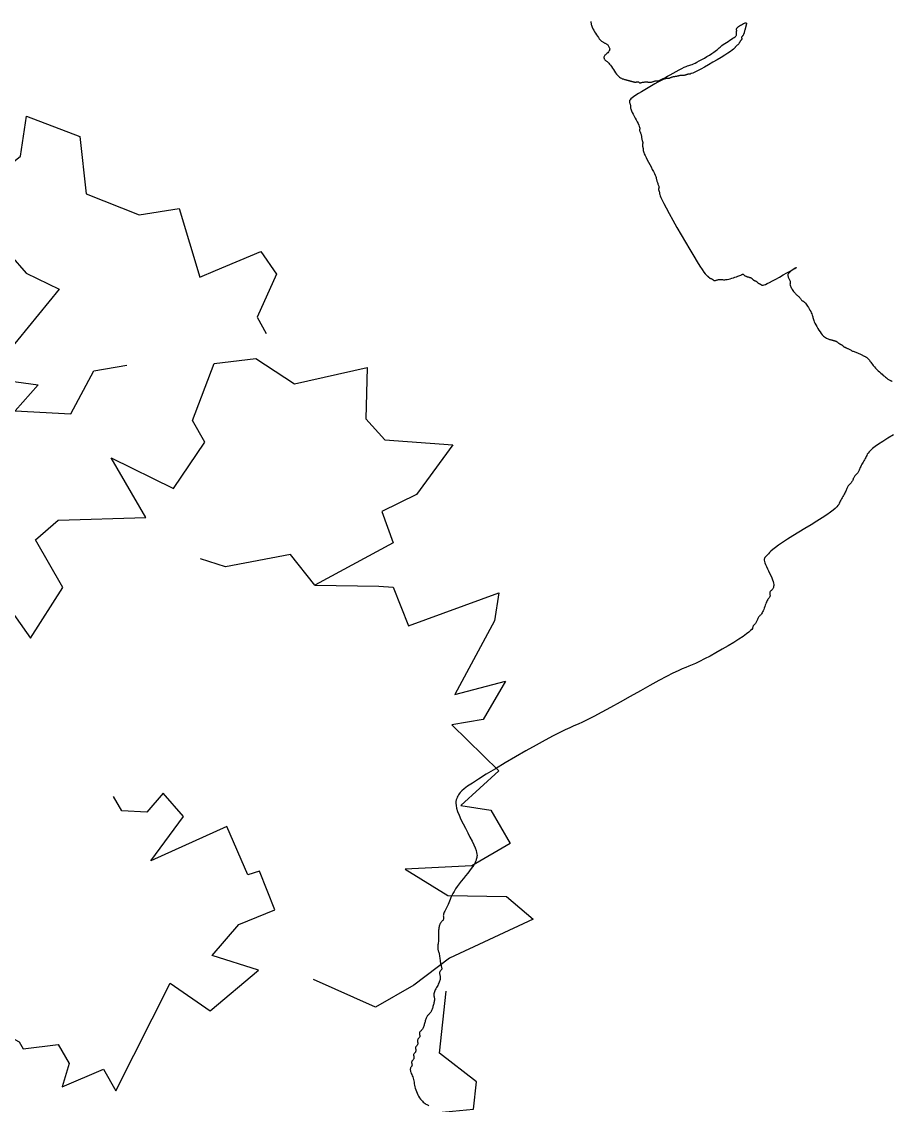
# Model space of a CAD drawing. Header units: metres. Extents: x 99558 to 100592, y 49739 to 50255.
# Drawn here: x 100021.167 to 100022.485, y 50071.52 to 50073.16 of the extents above; entities that cross this region are included whole.
import ezdxf

# ---------------------------------------------------------------- set-up
doc = ezdxf.new("R2010")
doc.units = ezdxf.units.M
doc.header["$MEASUREMENT"] = 0
doc.layers.add('Vegetation', color=100, linetype='Continuous')

# ---------------------------------------------------------------- blocks, each defined once
blk = doc.blocks.new('TREE-01')
for points in [[(-3.451, 79.751), (-3.942, 79.742), (-4.387, 79.726), (-4.773, 79.704), (-5.087, 79.677), (-5.336, 79.643), (-5.531, 79.605), (-5.681, 79.563), (-5.797, 79.518), (-5.889, 79.47), (-5.966, 79.421), (-6.04, 79.371), (-6.118, 79.321), (-6.2, 79.271), (-6.286, 79.221), (-6.373, 79.171), (-6.461, 79.121), (-6.546, 79.071), (-6.629, 79.021), (-6.707, 78.971), (-6.779, 78.922), (-6.846, 78.872), (-6.907, 78.825), (-6.965, 78.78), (-7.02, 78.738), (-7.073, 78.7), (-7.124, 78.666), (-7.174, 78.638), (-7.224, 78.616), (-7.274, 78.599), (-7.324, 78.584), (-7.374, 78.572), (-7.424, 78.559), (-7.474, 78.544), (-7.524, 78.527), (-7.574, 78.505), (-7.624, 78.477), (-7.674, 78.444), (-7.724, 78.409), (-7.774, 78.372), (-7.824, 78.334), (-7.874, 78.299), (-7.924, 78.266), (-7.974, 78.238), (-8.024, 78.216), (-8.074, 78.199), (-8.124, 78.184), (-8.174, 78.172), (-8.224, 78.159), (-8.274, 78.145), (-8.324, 78.127), (-8.375, 78.105), (-8.425, 78.077), (-8.476, 78.044), (-8.528, 78.005), (-8.583, 77.963), (-8.641, 77.918), (-8.703, 77.871), (-8.769, 77.822), (-8.841, 77.772), (-8.919, 77.722), (-9.002, 77.672), (-9.088, 77.622), (-9.175, 77.572), (-9.262, 77.522), (-9.348, 77.472), (-9.431, 77.422), (-9.508, 77.372), (-9.582, 77.322), (-9.661, 77.273), (-9.755, 77.225), (-9.875, 77.18), (-10.033, 77.138), (-10.24, 77.1), (-10.506, 77.067), (-10.843, 77.039), (-11.255, 77.017), (-11.729, 76.999), (-12.246, 76.985), (-12.785, 76.972), (-13.328, 76.959), (-13.854, 76.945), (-14.344, 76.927), (-14.778, 76.905), (-15.142, 76.878), (-15.44, 76.845), (-15.68, 76.809), (-15.87, 76.772), (-16.02, 76.735), (-16.138, 76.699), (-16.233, 76.667), (-16.312, 76.639), (-16.384, 76.616), (-16.45, 76.595), (-16.509, 76.571), (-16.562, 76.539), (-16.609, 76.494), (-16.65, 76.433), (-16.684, 76.349), (-16.712, 76.239), (-16.735, 76.1), (-16.752, 75.936), (-16.766, 75.755), (-16.779, 75.564), (-16.792, 75.37), (-16.806, 75.18), (-16.824, 75.001), (-16.846, 74.839), (-16.874, 74.702), (-16.907, 74.586), (-16.945, 74.491), (-16.988, 74.414), (-17.033, 74.353), (-17.08, 74.305), (-17.129, 74.268), (-17.179, 74.24), (-17.229, 74.217), (-17.278, 74.2), (-17.326, 74.186), (-17.371, 74.173), (-17.413, 74.16), (-17.451, 74.146), (-17.485, 74.128), (-17.513, 74.106), (-17.535, 74.078), (-17.552, 74.046), (-17.567, 74.01), (-17.58, 73.973), (-17.592, 73.936), (-17.607, 73.9), (-17.624, 73.868), (-17.646, 73.84), (-17.674, 73.817), (-17.709, 73.799), (-17.749, 73.782), (-17.796, 73.765), (-17.849, 73.744), (-17.909, 73.718), (-17.975, 73.684), (-18.046, 73.64), (-18.124, 73.584), (-18.207, 73.519), (-18.293, 73.448), (-18.38, 73.373), (-18.467, 73.299), (-18.553, 73.227), (-18.636, 73.162), (-18.713, 73.107), (-18.786, 73.062), (-18.852, 73.028), (-18.914, 73.002), (-18.972, 72.982), (-19.027, 72.964), (-19.079, 72.947), (-19.13, 72.929), (-19.18, 72.907), (-19.23, 72.879), (-19.28, 72.846), (-19.33, 72.811), (-19.381, 72.773), (-19.431, 72.736), (-19.481, 72.7), (-19.531, 72.668), (-19.581, 72.64), (-19.631, 72.618), (-19.68, 72.6), (-19.727, 72.586), (-19.772, 72.573), (-19.814, 72.561), (-19.853, 72.546), (-19.886, 72.529), (-19.914, 72.507), (-19.938, 72.479), (-19.967, 72.446), (-20.014, 72.411), (-20.089, 72.373), (-20.205, 72.336), (-20.374, 72.301), (-20.606, 72.268), (-20.915, 72.24), (-21.305, 72.218), (-21.762, 72.203), (-22.264, 72.193), (-22.791, 72.19), (-23.32, 72.193), (-23.832, 72.203), (-24.304, 72.218), (-24.717, 72.24), (-25.056, 72.268), (-25.341, 72.301), (-25.6, 72.336), (-25.859, 72.373), (-26.147, 72.411), (-26.49, 72.446), (-26.915, 72.479), (-27.452, 72.507), (-28.115, 72.529), (-28.882, 72.546), (-29.717, 72.561), (-30.587, 72.573), (-31.456, 72.586), (-32.292, 72.6), (-33.058, 72.618), (-33.722, 72.64), (-34.259, 72.668), (-34.694, 72.7), (-35.062, 72.736), (-35.398, 72.773), (-35.736, 72.811), (-36.114, 72.846), (-36.564, 72.879), (-37.124, 72.907), (-37.815, 72.928), (-38.614, 72.944), (-39.485, 72.953), (-40.392, 72.957), (-41.299, 72.953), (-42.17, 72.944), (-42.969, 72.928), (-43.66, 72.907), (-44.217, 72.879), (-44.648, 72.845), (-44.974, 72.807), (-45.211, 72.765), (-45.38, 72.72), (-45.499, 72.672), (-45.586, 72.623), (-45.661, 72.573), (-45.739, 72.522), (-45.821, 72.464), (-45.904, 72.392), (-45.987, 72.298), (-46.066, 72.177), (-46.14, 72.02), (-46.206, 71.822), (-46.262, 71.574), (-46.306, 71.273), (-46.34, 70.93), (-46.366, 70.559), (-46.387, 70.174), (-46.404, 69.789), (-46.421, 69.418), (-46.44, 69.075), (-46.462, 68.775), (-46.49, 68.527), (-46.523, 68.328), (-46.562, 68.171), (-46.604, 68.05), (-46.649, 67.956), (-46.696, 67.884), (-46.746, 67.826), (-46.795, 67.775), (-46.846, 67.725), (-46.901, 67.674), (-46.963, 67.621), (-47.037, 67.567), (-47.127, 67.509), (-47.236, 67.447), (-47.369, 67.38), (-47.529, 67.308), (-47.719, 67.23), (-47.932, 67.147), (-48.163, 67.059), (-48.405, 66.967), (-48.649, 66.872), (-48.889, 66.774), (-49.119, 66.675), (-49.33, 66.575), (-49.518, 66.475), (-49.684, 66.376), (-49.832, 66.279), (-49.964, 66.184), (-50.083, 66.092), (-50.193, 66.004), (-50.297, 65.92), (-50.397, 65.842), (-50.497, 65.77), (-50.595, 65.704), (-50.691, 65.642), (-50.781, 65.584), (-50.865, 65.529), (-50.941, 65.477), (-51.008, 65.426), (-51.064, 65.376), (-51.109, 65.326), (-51.143, 65.277), (-51.169, 65.229), (-51.189, 65.184), (-51.207, 65.142), (-51.224, 65.104), (-51.242, 65.07), (-51.265, 65.042), (-51.293, 65.02), (-51.326, 65.003), (-51.364, 64.989), (-51.406, 64.976), (-51.451, 64.963), (-51.499, 64.949), (-51.548, 64.931), (-51.598, 64.909), (-51.648, 64.881), (-51.698, 64.847), (-51.748, 64.806), (-51.798, 64.759), (-51.848, 64.706), (-51.898, 64.647), (-51.948, 64.581), (-51.998, 64.509), (-52.048, 64.431), (-52.098, 64.349), (-52.148, 64.263), (-52.198, 64.176), (-52.248, 64.089), (-52.298, 64.003), (-52.348, 63.921), (-52.398, 63.843), (-52.448, 63.771), (-52.497, 63.704), (-52.545, 63.642), (-52.59, 63.585), (-52.632, 63.53), (-52.67, 63.477), (-52.704, 63.426), (-52.732, 63.376), (-52.754, 63.326), (-52.772, 63.275), (-52.786, 63.223), (-52.799, 63.168), (-52.811, 63.11), (-52.826, 63.048), (-52.843, 62.982), (-52.865, 62.91), (-52.893, 62.832), (-52.926, 62.749), (-52.962, 62.664), (-52.999, 62.577), (-53.036, 62.489), (-53.072, 62.404), (-53.104, 62.321), (-53.132, 62.243), (-53.154, 62.171), (-53.172, 62.106), (-53.186, 62.047), (-53.199, 61.993), (-53.212, 61.947), (-53.226, 61.906), (-53.243, 61.872), (-53.266, 61.843), (-53.293, 61.821), (-53.326, 61.804), (-53.362, 61.79), (-53.399, 61.777), (-53.436, 61.764), (-53.472, 61.75), (-53.505, 61.732), (-53.532, 61.71), (-53.555, 61.682), (-53.572, 61.649), (-53.586, 61.611), (-53.599, 61.569), (-53.612, 61.523), (-53.626, 61.476), (-53.644, 61.427), (-53.666, 61.377), (-53.694, 61.327), (-53.728, 61.277), (-53.769, 61.227), (-53.816, 61.177), (-53.869, 61.127), (-53.928, 61.077), (-53.994, 61.027), (-54.066, 60.977), (-54.144, 60.927), (-54.225, 60.877), (-54.309, 60.827), (-54.391, 60.777), (-54.471, 60.727), (-54.544, 60.677), (-54.61, 60.627), (-54.666, 60.577), (-54.711, 60.527), (-54.745, 60.477), (-54.771, 60.427), (-54.791, 60.377), (-54.809, 60.327), (-54.826, 60.277), (-54.844, 60.227), (-54.866, 60.177), (-54.894, 60.127), (-54.928, 60.077), (-54.966, 60.027), (-55.008, 59.977), (-55.053, 59.927), (-55.101, 59.877), (-55.15, 59.827), (-55.2, 59.777), (-55.25, 59.728), (-55.3, 59.678), (-55.35, 59.631), (-55.4, 59.586), (-55.45, 59.544), (-55.5, 59.506), (-55.55, 59.472), (-55.6, 59.444), (-55.65, 59.422), (-55.7, 59.405), (-55.75, 59.39), (-55.8, 59.378), (-55.85, 59.365), (-55.9, 59.35), (-55.95, 59.333), (-56, 59.311), (-56.05, 59.283), (-56.1, 59.249), (-56.151, 59.211), (-56.201, 59.169), (-56.251, 59.124), (-56.301, 59.077), (-56.351, 59.028), (-56.401, 58.978), (-56.451, 58.928), (-56.501, 58.879), (-56.551, 58.831), (-56.601, 58.786), (-56.651, 58.744), (-56.701, 58.706), (-56.751, 58.672), (-56.801, 58.644), (-56.851, 58.622), (-56.9, 58.605), (-56.947, 58.591), (-56.993, 58.578), (-57.035, 58.565), (-57.073, 58.551), (-57.106, 58.533), (-57.134, 58.511), (-57.157, 58.483), (-57.174, 58.451), (-57.188, 58.415), (-57.201, 58.378), (-57.214, 58.341), (-57.228, 58.305), (-57.246, 58.272), (-57.268, 58.245), (-57.296, 58.222), (-57.328, 58.205), (-57.364, 58.191), (-57.401, 58.178), (-57.438, 58.165), (-57.474, 58.151), (-57.507, 58.133), (-57.535, 58.111), (-57.557, 58.083), (-57.574, 58.051), (-57.589, 58.015), (-57.601, 57.978), (-57.614, 57.941), (-57.628, 57.905), (-57.646, 57.873), (-57.668, 57.845), (-57.696, 57.823), (-57.728, 57.805), (-57.764, 57.791), (-57.801, 57.778), (-57.839, 57.765), (-57.874, 57.751), (-57.907, 57.734), (-57.935, 57.711), (-57.957, 57.684), (-57.974, 57.651), (-57.989, 57.615), (-58.002, 57.578), (-58.014, 57.541), (-58.029, 57.505), (-58.046, 57.473), (-58.068, 57.445), (-58.096, 57.423), (-58.129, 57.405), (-58.164, 57.391), (-58.202, 57.378), (-58.239, 57.365), (-58.275, 57.351), (-58.307, 57.334), (-58.335, 57.312), (-58.357, 57.284), (-58.375, 57.251), (-58.389, 57.215), (-58.402, 57.178), (-58.415, 57.141), (-58.429, 57.105), (-58.446, 57.073), (-58.468, 57.045), (-58.496, 57.023), (-58.529, 57.005), (-58.565, 56.991), (-58.602, 56.978), (-58.639, 56.966), (-58.675, 56.951), (-58.707, 56.934), (-58.735, 56.912), (-58.757, 56.884), (-58.775, 56.851), (-58.789, 56.816), (-58.802, 56.778), (-58.815, 56.741), (-58.829, 56.705), (-58.847, 56.673), (-58.869, 56.645), (-58.897, 56.623), (-58.929, 56.604), (-58.965, 56.588), (-59.002, 56.57), (-59.039, 56.549), (-59.075, 56.523), (-59.108, 56.489), (-59.135, 56.445), (-59.158, 56.389), (-59.175, 56.322), (-59.189, 56.246), (-59.202, 56.162), (-59.215, 56.072), (-59.229, 55.977), (-59.247, 55.878), (-59.269, 55.779), (-59.297, 55.679), (-59.329, 55.578), (-59.365, 55.475), (-59.402, 55.37), (-59.44, 55.263), (-59.475, 55.151), (-59.508, 55.034), (-59.536, 54.912), (-59.558, 54.785), (-59.573, 54.653), (-59.583, 54.52), (-59.586, 54.387), (-59.583, 54.258), (-59.573, 54.134), (-59.558, 54.018), (-59.536, 53.913), (-59.508, 53.819), (-59.475, 53.736), (-59.44, 53.662), (-59.402, 53.596), (-59.365, 53.536), (-59.329, 53.481), (-59.297, 53.43), (-59.269, 53.379)], [(-71.303, 25.611), (-71.336, 25.522), (-71.372, 25.445), (-71.409, 25.372), (-71.446, 25.292), (-71.482, 25.197), (-71.514, 25.076), (-71.542, 24.922), (-71.564, 24.726), (-71.58, 24.497), (-71.589, 24.242), (-71.592, 23.972), (-71.589, 23.696), (-71.58, 23.422), (-71.564, 23.161), (-71.542, 22.922), (-71.514, 22.713), (-71.481, 22.531), (-71.443, 22.374), (-71.4, 22.239), (-71.355, 22.123), (-71.308, 22.023), (-71.259, 21.935), (-71.209, 21.856), (-71.159, 21.784), (-71.11, 21.715), (-71.062, 21.649), (-71.017, 21.581), (-70.975, 21.51), (-70.937, 21.434), (-70.903, 21.35), (-70.875, 21.256), (-70.854, 21.151), (-70.841, 21.036), (-70.839, 20.918), (-70.85, 20.798), (-70.877, 20.682), (-70.922, 20.572), (-70.987, 20.474), (-71.075, 20.39), (-71.187, 20.324), (-71.317, 20.272), (-71.46, 20.232), (-71.609, 20.198), (-71.758, 20.168), (-71.901, 20.137), (-72.031, 20.101), (-72.143, 20.057), (-72.23, 20.001), (-72.296, 19.935), (-72.341, 19.861), (-72.368, 19.782), (-72.379, 19.699), (-72.377, 19.616), (-72.364, 19.534), (-72.343, 19.457), (-72.315, 19.384), (-72.282, 19.312), (-72.247, 19.235), (-72.209, 19.149), (-72.172, 19.046), (-72.136, 18.923), (-72.104, 18.772), (-72.076, 18.59), (-72.054, 18.373), (-72.035, 18.127), (-72.018, 17.861), (-72.001, 17.582), (-71.98, 17.301), (-71.954, 17.025), (-71.92, 16.763), (-71.876, 16.524), (-71.82, 16.315), (-71.754, 16.133), (-71.68, 15.976), (-71.601, 15.841), (-71.518, 15.725), (-71.435, 15.625), (-71.353, 15.537), (-71.275, 15.458), (-71.203, 15.386), (-71.137, 15.32), (-71.075, 15.258), (-71.017, 15.2), (-70.962, 15.145), (-70.91, 15.093), (-70.859, 15.042), (-70.808, 14.992), (-70.758, 14.942), (-70.708, 14.892), (-70.658, 14.842), (-70.608, 14.792), (-70.558, 14.742), (-70.508, 14.692), (-70.458, 14.642), (-70.408, 14.592), (-70.358, 14.542), (-70.308, 14.493), (-70.258, 14.445), (-70.208, 14.4), (-70.158, 14.358), (-70.108, 14.32), (-70.058, 14.286), (-70.008, 14.258), (-69.958, 14.236), (-69.909, 14.219), (-69.861, 14.205), (-69.816, 14.192), (-69.774, 14.179), (-69.736, 14.165), (-69.703, 14.147), (-69.675, 14.125), (-69.652, 14.097), (-69.635, 14.065), (-69.621, 14.029), (-69.608, 13.992), (-69.595, 13.955), (-69.581, 13.919), (-69.563, 13.886), (-69.541, 13.859), (-69.513, 13.836), (-69.479, 13.819), (-69.438, 13.805), (-69.391, 13.792), (-69.338, 13.779), (-69.278, 13.765), (-69.213, 13.747), (-69.141, 13.725), (-69.063, 13.697), (-68.98, 13.664), (-68.895, 13.626), (-68.807, 13.584), (-68.72, 13.538), (-68.634, 13.491), (-68.552, 13.442), (-68.474, 13.392), (-68.402, 13.342), (-68.334, 13.293), (-68.27, 13.246), (-68.207, 13.2), (-68.144, 13.158), (-68.08, 13.12), (-68.012, 13.087), (-67.94, 13.059), (-67.862, 13.037), (-67.781, 13.019), (-67.698, 13.005), (-67.615, 12.992), (-67.536, 12.979), (-67.462, 12.965), (-67.396, 12.948), (-67.34, 12.925), (-67.294, 12.898), (-67.248, 12.865), (-67.19, 12.829), (-67.106, 12.792), (-66.986, 12.755), (-66.815, 12.719), (-66.581, 12.687), (-66.273, 12.659), (-65.882, 12.637), (-65.426, 12.619), (-64.927, 12.605), (-64.405, 12.592), (-63.883, 12.58), (-63.384, 12.565), (-62.928, 12.548), (-62.537, 12.526), (-62.228, 12.498), (-61.985, 12.465), (-61.789, 12.43), (-61.62, 12.392), (-61.457, 12.355), (-61.28, 12.319), (-61.069, 12.287), (-60.803, 12.259), (-60.468, 12.237), (-60.077, 12.222), (-59.646, 12.212), (-59.194, 12.209), (-58.739, 12.212), (-58.299, 12.222), (-57.891, 12.237), (-57.535, 12.259), (-57.241, 12.287), (-57.003, 12.319), (-56.805, 12.355), (-56.634, 12.392), (-56.475, 12.43), (-56.315, 12.465), (-56.139, 12.498), (-55.934, 12.526), (-55.689, 12.548), (-55.412, 12.565), (-55.114, 12.58), (-54.808, 12.592), (-54.505, 12.605), (-54.217, 12.619), (-53.956, 12.637), (-53.733, 12.659), (-53.556, 12.687), (-53.423, 12.72), (-53.326, 12.758), (-53.257, 12.801), (-53.211, 12.846), (-53.179, 12.893), (-53.155, 12.942), (-53.132, 12.992), (-53.104, 13.042), (-53.072, 13.092), (-53.036, 13.142), (-52.999, 13.192), (-52.962, 13.242), (-52.926, 13.292), (-52.893, 13.342), (-52.865, 13.392), (-52.843, 13.442), (-52.822, 13.491), (-52.797, 13.538), (-52.765, 13.584), (-52.721, 13.626), (-52.659, 13.664), (-52.575, 13.697), (-52.465, 13.725), (-52.326, 13.747), (-52.164, 13.763), (-51.988, 13.772), (-51.806, 13.775), (-51.628, 13.772), (-51.461, 13.763), (-51.315, 13.747), (-51.198, 13.725), (-51.116, 13.697), (-51.066, 13.664), (-51.045, 13.626), (-51.048, 13.584), (-51.069, 13.538), (-51.104, 13.491), (-51.149, 13.442), (-51.198, 13.392), (-51.248, 13.342), (-51.298, 13.292), (-51.348, 13.242), (-51.398, 13.192), (-51.448, 13.142), (-51.498, 13.092), (-51.548, 13.042), (-51.598, 12.992), (-51.648, 12.942), (-51.698, 12.892), (-51.748, 12.842), (-51.798, 12.792), (-51.848, 12.742), (-51.898, 12.692), (-51.948, 12.642), (-51.998, 12.592), (-52.048, 12.542), (-52.098, 12.493), (-52.148, 12.446), (-52.198, 12.401), (-52.248, 12.359), (-52.298, 12.32), (-52.348, 12.287), (-52.398, 12.259), (-52.448, 12.237), (-52.497, 12.219), (-52.545, 12.205), (-52.59, 12.192), (-52.632, 12.18), (-52.67, 12.165), (-52.704, 12.148), (-52.732, 12.126), (-52.754, 12.098), (-52.772, 12.065), (-52.786, 12.03), (-52.799, 11.992), (-52.811, 11.955), (-52.826, 11.92), (-52.843, 11.887), (-52.865, 11.859), (-52.893, 11.837), (-52.927, 11.82), (-52.965, 11.805), (-53.007, 11.793), (-53.052, 11.78), (-53.1, 11.765), (-53.149, 11.748), (-53.199, 11.726), (-53.249, 11.698), (-53.3, 11.665), (-53.352, 11.63), (-53.407, 11.593), (-53.465, 11.555), (-53.527, 11.52), (-53.594, 11.487), (-53.666, 11.459), (-53.744, 11.437), (-53.825, 11.42), (-53.909, 11.405), (-53.991, 11.393), (-54.07, 11.38), (-54.144, 11.366), (-54.21, 11.348), (-54.266, 11.326), (-54.313, 11.298), (-54.364, 11.266), (-54.437, 11.23), (-54.55, 11.193), (-54.718, 11.155), (-54.96, 11.12), (-55.293, 11.087), (-55.734, 11.059), (-56.291, 11.038), (-56.943, 11.022), (-57.657, 11.013), (-58.402, 11.009), (-59.147, 11.013), (-59.861, 11.022), (-60.512, 11.038), (-61.07, 11.059), (-61.51, 11.087), (-61.843, 11.12), (-62.085, 11.155), (-62.254, 11.193), (-62.366, 11.23), (-62.439, 11.266), (-62.491, 11.298), (-62.537, 11.326), (-62.593, 11.348), (-62.659, 11.366), (-62.733, 11.38), (-62.812, 11.393), (-62.895, 11.405), (-62.978, 11.42), (-63.06, 11.437), (-63.138, 11.459), (-63.21, 11.487), (-63.276, 11.52), (-63.338, 11.555), (-63.396, 11.593), (-63.451, 11.63), (-63.503, 11.665), (-63.554, 11.698), (-63.605, 11.726), (-63.655, 11.748), (-63.706, 11.765), (-63.758, 11.78), (-63.813, 11.793), (-63.871, 11.805), (-63.933, 11.82), (-63.999, 11.837), (-64.071, 11.859), (-64.15, 11.887), (-64.233, 11.92), (-64.321, 11.955), (-64.413, 11.992), (-64.509, 12.03), (-64.606, 12.065), (-64.705, 12.098), (-64.805, 12.126), (-64.905, 12.148), (-65.003, 12.165), (-65.098, 12.18), (-65.189, 12.192), (-65.273, 12.205), (-65.349, 12.219), (-65.416, 12.237), (-65.472, 12.259), (-65.518, 12.287), (-65.566, 12.319), (-65.629, 12.355), (-65.722, 12.392), (-65.859, 12.43), (-66.054, 12.465), (-66.32, 12.498), (-66.673, 12.526), (-67.119, 12.547), (-67.641, 12.563), (-68.215, 12.572), (-68.816, 12.576), (-69.42, 12.572), (-70.003, 12.563), (-70.54, 12.547), (-71.009, 12.526), (-71.389, 12.498), (-71.686, 12.463), (-71.911, 12.423), (-72.076, 12.376), (-72.19, 12.323), (-72.266, 12.263), (-72.313, 12.198), (-72.343, 12.126), (-72.365, 12.048), (-72.382, 11.966), (-72.397, 11.883), (-72.409, 11.801), (-72.422, 11.722), (-72.436, 11.648), (-72.454, 11.582), (-72.476, 11.526), (-72.504, 11.481), (-72.537, 11.439), (-72.572, 11.394), (-72.609, 11.334), (-72.647, 11.253), (-72.682, 11.142), (-72.715, 10.991), (-72.743, 10.793), (-72.765, 10.542), (-72.782, 10.249), (-72.797, 9.928), (-72.81, 9.593), (-72.822, 9.258), (-72.837, 8.937), (-72.854, 8.644), (-72.876, 8.394), (-72.904, 8.195), (-72.937, 8.045), (-72.972, 7.933), (-73.01, 7.852), (-73.047, 7.793), (-73.083, 7.747), (-73.115, 7.706), (-73.143, 7.66), (-73.165, 7.605), (-73.183, 7.538), (-73.197, 7.461), (-73.21, 7.377), (-73.223, 7.287), (-73.237, 7.192), (-73.254, 7.094), (-73.276, 6.994), (-73.304, 6.894), (-73.337, 6.795), (-73.373, 6.698), (-73.41, 6.602), (-73.447, 6.51), (-73.483, 6.422), (-73.515, 6.339), (-73.543, 6.261), (-73.565, 6.189), (-73.583, 6.122), (-73.597, 6.061), (-73.61, 6.003), (-73.623, 5.948), (-73.637, 5.895), (-73.655, 5.845), (-73.677, 5.794), (-73.705, 5.744), (-73.737, 5.694), (-73.773, 5.644), (-73.81, 5.594), (-73.847, 5.544), (-73.883, 5.494), (-73.916, 5.445), (-73.944, 5.395), (-73.966, 5.345), (-73.983, 5.295), (-73.997, 5.245), (-74.01, 5.195), (-74.023, 5.145), (-74.037, 5.095), (-74.055, 5.045), (-74.077, 4.995), (-74.105, 4.943), (-74.137, 4.884), (-74.173, 4.81), (-74.21, 4.711), (-74.248, 4.582), (-74.283, 4.414), (-74.316, 4.198), (-74.344, 3.928), (-74.366, 3.6), (-74.383, 3.224), (-74.398, 2.818), (-74.41, 2.395), (-74.423, 1.973), (-74.438, 1.567), (-74.455, 1.191), (-74.477, 0.863), (-74.505, 0.592), (-74.538, 0.375), (-74.573, 0.202), (-74.611, 0.063), (-74.648, -0.051), (-74.684, -0.15), (-74.716, -0.242), (-74.744, -0.337), (-74.766, -0.443), (-74.784, -0.557), (-74.798, -0.676), (-74.811, -0.795), (-74.823, -0.912), (-74.838, -1.021), (-74.855, -1.12), (-74.877, -1.203), (-74.905, -1.27), (-74.938, -1.321), (-74.974, -1.362), (-75.011, -1.395), (-75.048, -1.425), (-75.084, -1.456), (-75.116, -1.492), (-75.144, -1.537), (-75.166, -1.592), (-75.184, -1.657), (-75.198, -1.729), (-75.211, -1.803), (-75.224, -1.878), (-75.238, -1.949), (-75.255, -2.014), (-75.278, -2.07), (-75.305, -2.118), (-75.338, -2.183), (-75.374, -2.294), (-75.411, -2.478), (-75.448, -2.766), (-75.484, -3.185), (-75.517, -3.765), (-75.544, -4.536), (-75.566, -5.511), (-75.582, -6.651), (-75.591, -7.901), (-75.594, -9.209), (-75.591, -10.52), (-75.582, -11.78), (-75.566, -12.936), (-75.544, -13.933), (-75.517, -14.731), (-75.484, -15.343), (-75.448, -15.795), (-75.411, -16.115), (-75.374, -16.329), (-75.338, -16.463), (-75.305, -16.544), (-75.278, -16.599), (-75.255, -16.649), (-75.238, -16.699), (-75.224, -16.749), (-75.211, -16.798), (-75.198, -16.848), (-75.184, -16.898), (-75.166, -16.948), (-75.144, -16.998), (-75.116, -17.048), (-75.084, -17.098), (-75.048, -17.148), (-75.011, -17.198), (-74.974, -17.248), (-74.938, -17.298), (-74.905, -17.348), (-74.877, -17.398), (-74.855, -17.448), (-74.837, -17.497), (-74.82, -17.545), (-74.802, -17.59), (-74.782, -17.632), (-74.755, -17.67), (-74.721, -17.704), (-74.677, -17.732), (-74.621, -17.754), (-74.554, -17.772), (-74.478, -17.789), (-74.394, -17.807), (-74.303, -17.827), (-74.208, -17.853), (-74.11, -17.887), (-74.01, -17.931), (-73.91, -17.987), (-73.806, -18.053), (-73.696, -18.127), (-73.577, -18.206), (-73.445, -18.289), (-73.297, -18.372), (-73.131, -18.454), (-72.943, -18.531), (-72.732, -18.603), (-72.502, -18.669), (-72.262, -18.728), (-72.017, -18.781), (-71.776, -18.828), (-71.545, -18.869), (-71.332, -18.903), (-71.142, -18.931), (-70.982, -18.953), (-70.85, -18.971), (-70.743, -18.985), (-70.658, -18.998), (-70.592, -19.011), (-70.542, -19.025), (-70.504, -19.042), (-70.475, -19.064), (-70.453, -19.092), (-70.435, -19.126), (-70.421, -19.164), (-70.408, -19.206), (-70.395, -19.251), (-70.381, -19.299), (-70.364, -19.348), (-70.342, -19.398), (-70.314, -19.448), (-70.28, -19.498), (-70.242, -19.548), (-70.2, -19.598), (-70.155, -19.648), (-70.107, -19.698), (-70.058, -19.748), (-70.008, -19.798), (-69.958, -19.848), (-69.909, -19.898), (-69.861, -19.948), (-69.816, -19.997), (-69.774, -20.047), (-69.736, -20.097), (-69.703, -20.147), (-69.675, -20.197), (-69.652, -20.247), (-69.635, -20.297), (-69.621, -20.347), (-69.608, -20.397), (-69.595, -20.447), (-69.581, -20.497), (-69.563, -20.547), (-69.541, -20.597), (-69.513, -20.647), (-69.481, -20.697), (-69.445, -20.747), (-69.408, -20.797), (-69.37, -20.847), (-69.335, -20.897), (-69.302, -20.947), (-69.274, -20.997), (-69.252, -21.047), (-69.235, -21.097), (-69.22, -21.147), (-69.208, -21.197), (-69.195, -21.247), (-69.181, -21.297), (-69.163, -21.347), (-69.141, -21.397), (-69.113, -21.447), (-69.08, -21.497), (-69.045, -21.547), (-69.008, -21.597), (-68.97, -21.647), (-68.935, -21.697), (-68.902, -21.747), (-68.874, -21.797), (-68.85, -21.847), (-68.817, -21.896), (-68.76, -21.943), (-68.666, -21.989), (-68.518, -22.031), (-68.302, -22.069), (-68.003, -22.102), (-67.607, -22.13), (-67.106, -22.152), (-66.526, -22.169), (-65.901, -22.181), (-65.264, -22.188), (-64.649, -22.193), (-64.089, -22.196), (-63.619, -22.197), (-63.271, -22.197), (-63.07, -22.197), (-63.001, -22.198), (-63.04, -22.2), (-63.163, -22.205), (-63.345, -22.213), (-63.562, -22.225), (-63.79, -22.241), (-64.005, -22.263), (-64.187, -22.292), (-64.335, -22.327), (-64.454, -22.37), (-64.547, -22.422), (-64.618, -22.483), (-64.671, -22.554), (-64.71, -22.636), (-64.739, -22.73), (-64.761, -22.836), (-64.778, -22.95), (-64.792, -23.069), (-64.805, -23.188), (-64.818, -23.305), (-64.832, -23.414), (-64.85, -23.513), (-64.872, -23.596), (-64.9, -23.663), (-64.932, -23.716), (-64.968, -23.762), (-65.005, -23.805), (-65.043, -23.851), (-65.078, -23.906), (-65.111, -23.974), (-65.139, -24.063), (-65.161, -24.175), (-65.176, -24.307), (-65.186, -24.454), (-65.189, -24.613), (-65.186, -24.777), (-65.176, -24.944), (-65.161, -25.107), (-65.139, -25.262), (-65.111, -25.406), (-65.078, -25.539), (-65.043, -25.663), (-65.005, -25.779), (-64.968, -25.889), (-64.932, -25.994), (-64.9, -26.095), (-64.872, -26.196), (-64.85, -26.295), (-64.832, -26.394), (-64.818, -26.492), (-64.805, -26.587), (-64.792, -26.679), (-64.778, -26.767), (-64.761, -26.851), (-64.739, -26.929), (-64.711, -27.001), (-64.678, -27.072), (-64.642, -27.147), (-64.605, -27.229), (-64.568, -27.323), (-64.532, -27.435), (-64.5, -27.568), (-64.472, -27.728), (-64.45, -27.918), (-64.434, -28.13), (-64.425, -28.359), (-64.422, -28.595), (-64.425, -28.831), (-64.434, -29.059), (-64.45, -29.272), (-64.472, -29.461), (-64.5, -29.622), (-64.532, -29.761), (-64.568, -29.888), (-64.605, -30.011), (-64.642, -30.141), (-64.678, -30.286), (-64.711, -30.456), (-64.739, -30.661), (-64.76, -30.906), (-64.775, -31.185), (-64.782, -31.487), (-64.78, -31.802), (-64.769, -32.121), (-64.748, -32.432), (-64.716, -32.726), (-64.672, -32.993), (-64.616, -33.225), (-64.55, -33.423), (-64.476, -33.592), (-64.397, -33.735), (-64.314, -33.856), (-64.231, -33.959), (-64.149, -34.048), (-64.071, -34.126), (-63.999, -34.198), (-63.933, -34.265), (-63.871, -34.327), (-63.813, -34.385), (-63.758, -34.439), (-63.706, -34.492), (-63.655, -34.543), (-63.605, -34.593), (-63.555, -34.643), (-63.506, -34.693), (-63.458, -34.743), (-63.413, -34.793), (-63.371, -34.843), (-63.333, -34.893), (-63.299, -34.943), (-63.271, -34.993), (-63.249, -35.043), (-63.231, -35.093), (-63.217, -35.143), (-63.204, -35.193), (-63.192, -35.243), (-63.177, -35.293), (-63.16, -35.343), (-63.138, -35.393), (-63.11, -35.443), (-63.077, -35.493), (-63.041, -35.543), (-63.004, -35.593), (-62.967, -35.643), (-62.931, -35.693), (-62.899, -35.743), (-62.871, -35.793), (-62.849, -35.843), (-62.831, -35.892), (-62.817, -35.942), (-62.804, -35.992), (-62.791, -36.042), (-62.777, -36.092), (-62.76, -36.142), (-62.737, -36.192), (-62.709, -36.243), (-62.676, -36.293), (-62.638, -36.346), (-62.596, -36.401), (-62.55, -36.459), (-62.503, -36.52), (-62.454, -36.587), (-62.404, -36.659), (-62.354, -36.737), (-62.303, -36.82), (-62.25, -36.908), (-62.195, -37), (-62.137, -37.096), (-62.076, -37.193), (-62.009, -37.292), (-61.937, -37.392), (-61.859, -37.492), (-61.776, -37.592), (-61.691, -37.692), (-61.603, -37.792), (-61.516, -37.892), (-61.43, -37.992), (-61.348, -38.092), (-61.27, -38.192), (-61.198, -38.292), (-61.131, -38.391), (-61.069, -38.488), (-61.011, -38.583), (-60.957, -38.675), (-60.904, -38.763), (-60.853, -38.847), (-60.803, -38.925), (-60.753, -38.997), (-60.704, -39.066), (-60.656, -39.136), (-60.611, -39.208), (-60.569, -39.287), (-60.531, -39.375), (-60.498, -39.475), (-60.47, -39.591), (-60.447, -39.726), (-60.429, -39.878), (-60.412, -40.047), (-60.394, -40.233), (-60.374, -40.434), (-60.348, -40.65), (-60.314, -40.881), (-60.269, -41.124), (-60.214, -41.38), (-60.147, -41.643), (-60.074, -41.909), (-59.994, -42.174), (-59.912, -42.432), (-59.829, -42.68), (-59.747, -42.912), (-59.669, -43.124), (-59.597, -43.311), (-59.53, -43.477), (-59.469, -43.621), (-59.411, -43.748), (-59.356, -43.86), (-59.303, -43.958), (-59.252, -44.045), (-59.202, -44.123), (-59.152, -44.195), (-59.103, -44.262), (-59.056, -44.324), (-59.01, -44.381)]]:
    blk.add_lwpolyline(points)
blk = doc.blocks.new('TREE-13')
for points in [[(35.35, 53.05), (41.875, 54.304), (36.685, 47.998), (42.6, 47.358), (42.6, 44.482), (41.481, 43.363), (41.801, 41.925), (44.998, 42.404), (46.917, 44.801), (49.635, 41.445), (47.876, 37.45), (50.561, 34.078), (53.42, 32.977), (52.193, 27.702), (53.472, 27.542), (57.149, 27.063), (57.309, 24.985), (54.431, 22.908), (54.411, 21.491)], [(30.321, 51.326), (29.873, 45.705), (32.789, 42.791), (38.312, 42.786), (39.883, 39.872), (40.94, 34.526), (42.511, 32.236), (34.39, 29.173), (37.501, 26.76), (35.033, 25.928), (38.565, 23.614), (41.685, 25.583), (44.07, 24.693)], [(26.978, 15.04), (27.427, 10.46), (31.465, 12.542), (31.465, 16.705), (33.709, 17.122), (39.543, 13.999), (39.543, 19.203), (42.459, 14.832), (46.274, 16.705), (46.274, 18.579), (49.864, 21.493), (52.78, 20.244), (54.351, 17.122), (59.736, 15.456), (57.716, 12.125), (58.165, 10.043), (62.428, 7.129), (58.165, 5.255), (55.248, 5.463), (54.8, 2.965), (48.069, 3.173), (47.62, 6.088), (42.908, 7.753), (41.562, 9.211)], [(48.069, 3.173), (52.222, 0.689), (53.119, 0.064), (52.67, -3.059), (59.85, -4.308), (58.504, -5.973), (53.119, -9.304), (56.933, -10.345), (54.016, -12.011), (51.773, -11.178), (53.119, -15.966), (49.305, -16.799), (51.1, -18.256), (51.1, -21.171), (47.734, -21.171), (43.247, -18.881), (45.042, -22.212), (48.856, -24.502), (49.753, -27), (42.798, -26.375), (39.432, -26.792), (36.067, -26.792), (33.075, -22.628)], [(10.759, -14.514), (11.405, -15.564), (11.405, -16.189), (13.873, -17.23), (13.873, -18.895), (12.527, -20.144), (15.893, -20.561), (15.893, -22.434), (23.521, -17.438), (25.092, -20.769), (29.804, -19.936), (27.335, -17.23), (30.252, -16.189), (33.169, -16.605), (33.618, -13.482), (32.72, -13.274), (33.169, -9.319), (26.887, -8.694), (30.701, -7.029), (30.252, -4.739), (28.457, -5.363), (26.887, -4.322), (26.887, -3.073)], [(6.349, -47.588), (11.205, -52.122), (10.167, -44.021), (15.516, -46.628), (17.046, -44.192), (16.694, -42.649), (17.73, -41.602), (20.182, -43.709), (20.531, -46.76), (24.618, -45.365), (25.255, -41.046), (29.323, -39.62), (32.329, -40.209), (34.097, -35.09), (35.265, -35.636), (38.634, -37.186), (39.875, -35.513), (38.544, -32.222), (41.322, -28.404)]]:
    blk.add_lwpolyline(points)

msp = doc.modelspace()

# ---------------------------------------------------------------- block references
at = {"layer": 'Vegetation', "color": 0, "rotation": 30.00000000000242}
for name, p, xscale, yscale, zscale in [('TREE-01', (100022.7738, 50073.2952), 0.01, 0.01, 0.01), ('TREE-13', (100020.8094, 50071.7719), 0.02, 0.02, 0.02), ('TREE-01', (100023.3435, 50071.1878), 0.02, 0.02, 0.02)]:
    msp.add_blockref(name, p, dxfattribs=dict(at, xscale=xscale, yscale=yscale, zscale=zscale))

doc.saveas('drawing.dxf')
